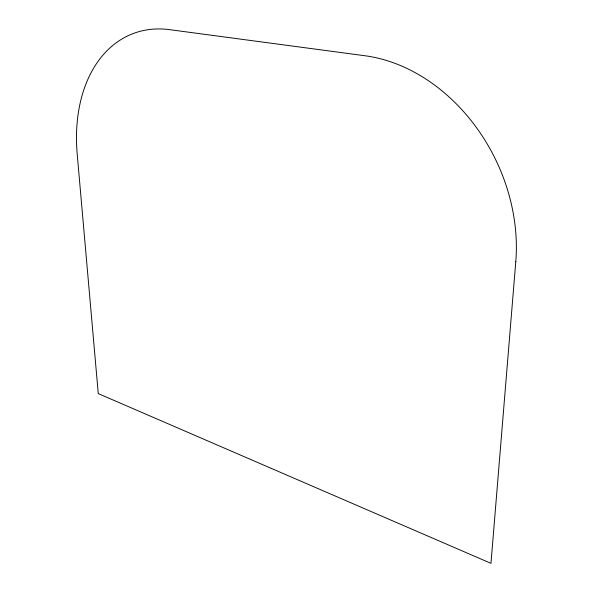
<?xml version="1.0" encoding="UTF-8"?>
<svg xmlns="http://www.w3.org/2000/svg" width="593" height="593" viewBox="0 0 593 593"><rect width="100%" height="100%" fill="white"/><g stroke="black" fill="none" stroke-linecap="round" stroke-linejoin="round"><path stroke-width="0.89" d="M515.784 261.713L490.974 563.35L98.26 393.596L77.216 154.276A149.147 102.285 69.6 0 1 169.554 29.65L364.991 55.749A169.012 133.862 63.5 0 1 515.784 261.713"/></g></svg>
